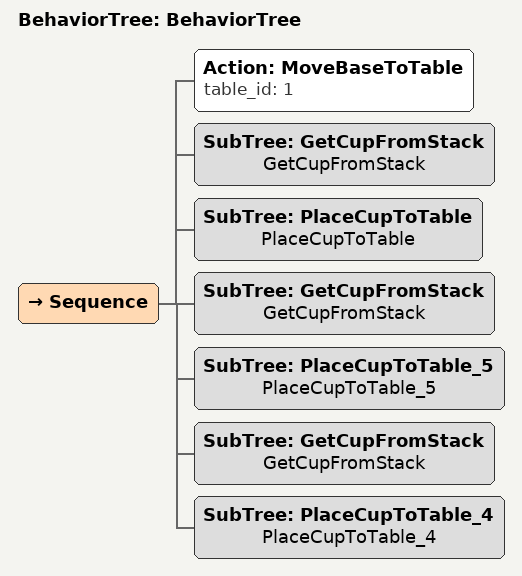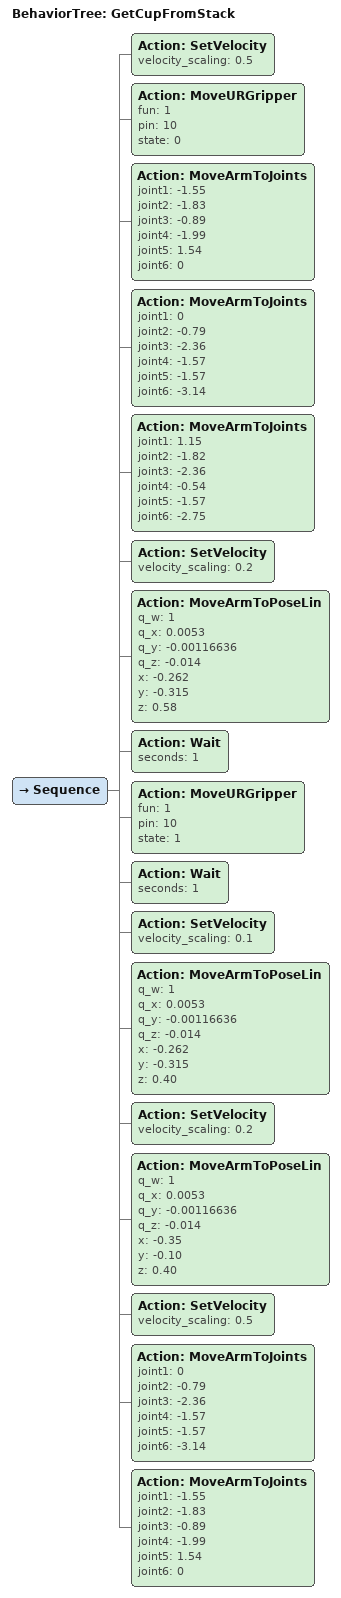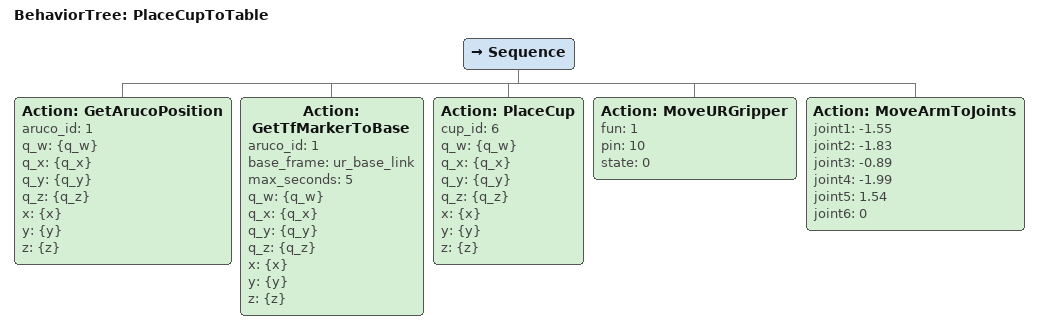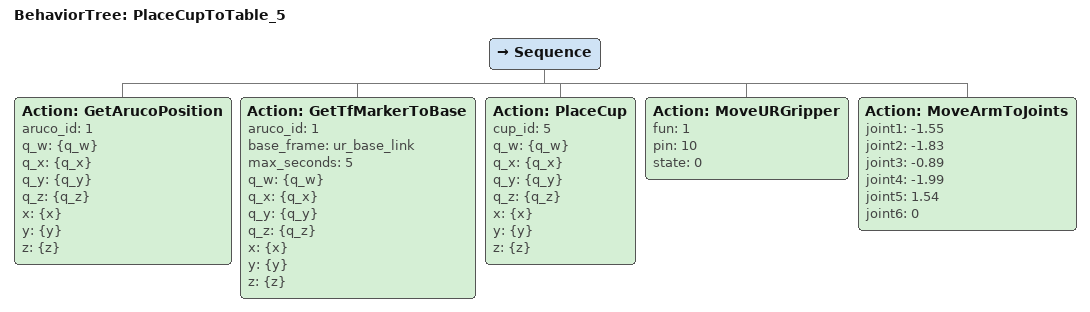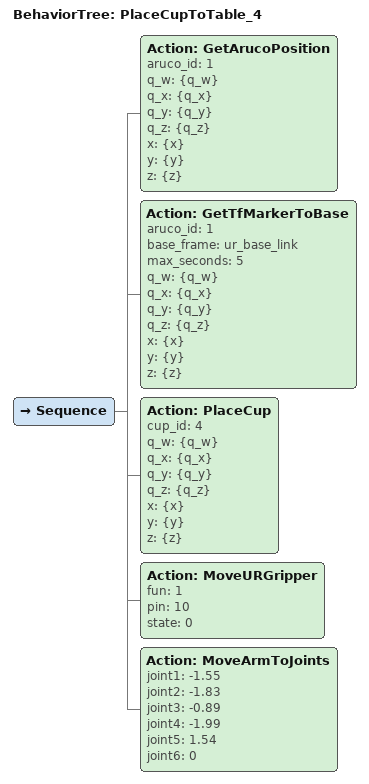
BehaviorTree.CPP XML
<?xml version="1.0"?>
<root main_tree_to_execute="BehaviorTree">
    <BehaviorTree ID="BehaviorTree">
        <Sequence>
            <Action ID="MoveBaseToTable" table_id="1"/>
            <SubTree ID="GetCupFromStack" name="GetCupFromStack"/>
            <SubTree ID="PlaceCupToTable" name="PlaceCupToTable"/>
            <SubTree ID="GetCupFromStack" name="GetCupFromStack"/>
            <SubTree ID="PlaceCupToTable_5" name="PlaceCupToTable_5"/>
            <SubTree ID="GetCupFromStack" name="GetCupFromStack"/>
            <SubTree ID="PlaceCupToTable_4" name="PlaceCupToTable_4"/>

        </Sequence>
    </BehaviorTree>

    <BehaviorTree ID="GetCupFromStack">
        <Sequence>
            <Action ID="SetVelocity" velocity_scaling="0.5"/>
            <Action ID="MoveURGripper" fun="1" pin="10" state="0"/>

            <!-- Mid/ Home Pose -->
            <Action ID="MoveArmToJoints" joint1="-1.55" joint2="-1.83" joint3="-0.89" joint4="-1.99" joint5="1.54" joint6="0"/>

            <!-- Zwischenpose -->
            <Action ID="MoveArmToJoints" joint1="0" joint2="-0.79" joint3="-2.36" joint4="-1.57" joint5="-1.57" joint6="-3.14"/>

            <!-- Approach cup pose -->
            <Action ID="MoveArmToJoints" joint1="1.15" joint2="-1.82" joint3="-2.36" joint4="-0.54" joint5="-1.57" joint6="-2.75"/>
            <Action ID="SetVelocity" velocity_scaling="0.2"/>

            <!-- Move upwards to get cup -->
            <Action ID="MoveArmToPoseLin" q_w="1" q_x="0.0053" q_y="-0.00116636" q_z="-0.014" x="-0.262" y="-0.315" z="0.58"/>

            <!-- grip cup -->
            <Action ID="Wait" seconds="1"/>
            <Action ID="MoveURGripper" fun="1" pin="10" state="1"/>
            <Action ID="Wait" seconds="1"/>

            <!-- move down, pull cup from stack -->
            <Action ID="SetVelocity" velocity_scaling="0.1"/>
            <Action ID="MoveArmToPoseLin" q_w="1" q_x="0.0053" q_y="-0.00116636" q_z="-0.014" x="-0.262" y="-0.315" z="0.40"/>

            <!-- Exit cup pose -->
            <Action ID="SetVelocity" velocity_scaling="0.2"/>
            <Action ID="MoveArmToPoseLin" q_w="1" q_x="0.0053" q_y="-0.00116636" q_z="-0.014" x="-0.35" y="-0.10" z="0.40"/>

            <!-- Zwischenpose -->
            <Action ID="SetVelocity" velocity_scaling="0.5"/>
            <Action ID="MoveArmToJoints" joint1="0" joint2="-0.79" joint3="-2.36" joint4="-1.57" joint5="-1.57" joint6="-3.14"/>

            <!-- Mid/ Home Pose -->
            <Action ID="MoveArmToJoints" joint1="-1.55" joint2="-1.83" joint3="-0.89" joint4="-1.99" joint5="1.54" joint6="0"/>
        </Sequence>
    </BehaviorTree>

    <BehaviorTree ID="PlaceCupToTable">
        <Sequence>
            <Action ID="GetArucoPosition" aruco_id="1" q_w="{q_w}" q_x="{q_x}" q_y="{q_y}" q_z="{q_z}" x="{x}" y="{y}" z="{z}"/>
            <Action ID="GetTfMarkerToBase" aruco_id="1" base_frame="ur_base_link" max_seconds="5" q_w="{q_w}" q_x="{q_x}" q_y="{q_y}" q_z="{q_z}" x="{x}" y="{y}" z="{z}"/>
            <Action ID="PlaceCup" cup_id="6" q_w="{q_w}" q_x="{q_x}" q_y="{q_y}" q_z="{q_z}" x="{x}" y="{y}" z="{z}"/>
            <Action ID="MoveURGripper" fun="1" pin="10" state="0"/>
            <Action ID="MoveArmToJoints" joint1="-1.55" joint2="-1.83" joint3="-0.89" joint4="-1.99" joint5="1.54" joint6="0"/>
        </Sequence>
    </BehaviorTree>

    <BehaviorTree ID="PlaceCupToTable_5">
        <Sequence>
            <Action ID="GetArucoPosition" aruco_id="1" q_w="{q_w}" q_x="{q_x}" q_y="{q_y}" q_z="{q_z}" x="{x}" y="{y}" z="{z}"/>
            <Action ID="GetTfMarkerToBase" aruco_id="1" base_frame="ur_base_link" max_seconds="5" q_w="{q_w}" q_x="{q_x}" q_y="{q_y}" q_z="{q_z}" x="{x}" y="{y}" z="{z}"/>
            <Action ID="PlaceCup" cup_id="5" q_w="{q_w}" q_x="{q_x}" q_y="{q_y}" q_z="{q_z}" x="{x}" y="{y}" z="{z}"/>
            <Action ID="MoveURGripper" fun="1" pin="10" state="0"/>
            <Action ID="MoveArmToJoints" joint1="-1.55" joint2="-1.83" joint3="-0.89" joint4="-1.99" joint5="1.54" joint6="0"/>
        </Sequence>
    </BehaviorTree>

    <BehaviorTree ID="PlaceCupToTable_4">
        <Sequence>
            <Action ID="GetArucoPosition" aruco_id="1" q_w="{q_w}" q_x="{q_x}" q_y="{q_y}" q_z="{q_z}" x="{x}" y="{y}" z="{z}"/>
            <Action ID="GetTfMarkerToBase" aruco_id="1" base_frame="ur_base_link" max_seconds="5" q_w="{q_w}" q_x="{q_x}" q_y="{q_y}" q_z="{q_z}" x="{x}" y="{y}" z="{z}"/>
            <Action ID="PlaceCup" cup_id="4" q_w="{q_w}" q_x="{q_x}" q_y="{q_y}" q_z="{q_z}" x="{x}" y="{y}" z="{z}"/>
            <Action ID="MoveURGripper" fun="1" pin="10" state="0"/>
            <Action ID="MoveArmToJoints" joint1="-1.55" joint2="-1.83" joint3="-0.89" joint4="-1.99" joint5="1.54" joint6="0"/>
        </Sequence>
    </BehaviorTree>

</root>
